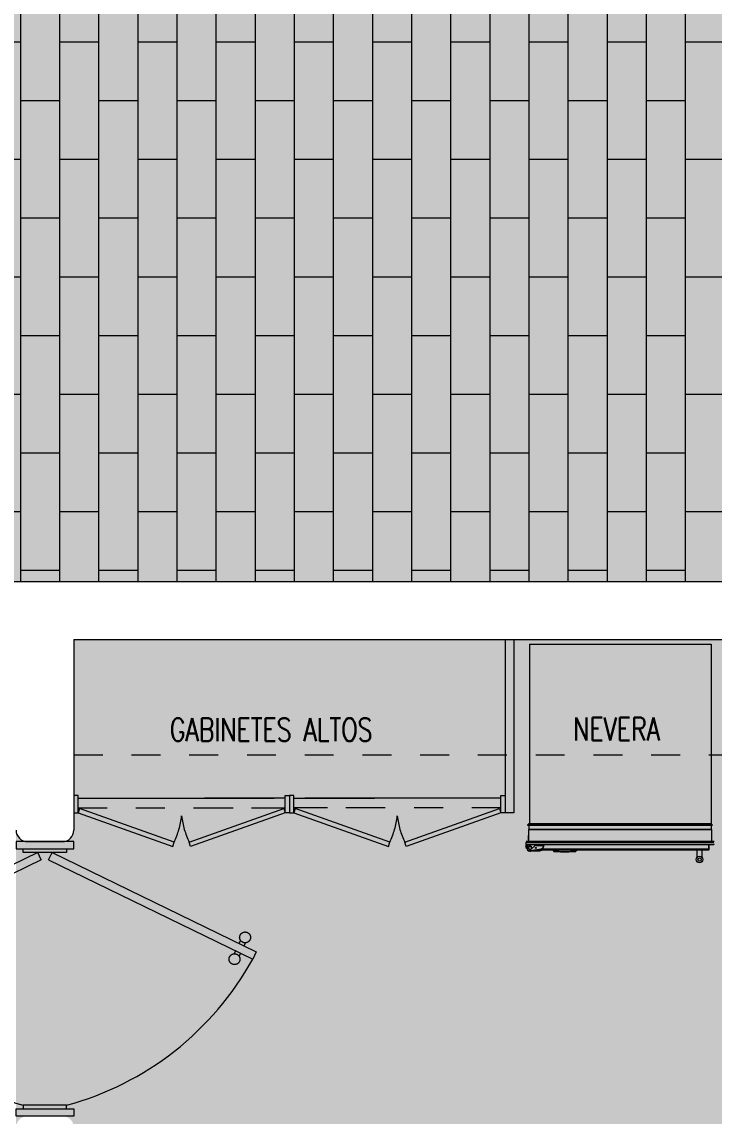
# Model space of a CAD drawing. Header units: metres. Extents: x 8 to 2416, y -346 to 476.
# Drawn here: x 137.987 to 140.385, y -186.643 to -182.855 of the extents above; entities that cross this region are included whole.
import ezdxf

# ---------------------------------------------------------------- set-up
doc = ezdxf.new("R2010")
doc.units = ezdxf.units.M
doc.linetypes.add('0', pattern=[0])
doc.linetypes.add('DASHED', pattern=[0.75, 0.5, -0.25])
doc.layers.get('0').update_dxf_attribs({"color": 250, "linetype": '0', "lineweight": 20})
for name, color, linetype, lineweight in [('A-DOOR', 35, 'Continuous', 5), ('A-WALL', 250, 'Continuous', 20), ('baños', 140, 'Continuous', 0), ('MOB FIJOS', 251, 'Continuous', 0), ('MOBILIARIOS', 252, 'Continuous', 0), ('piso', 253, 'Continuous', 0), ('PROYECCION', 9, 'DASHED', 0), ('SE-3', 253, 'Continuous', 5), ('textos', 7, 'Continuous', 0)]:
    doc.layers.add(name, color=color, linetype=linetype, lineweight=lineweight)
doc.layers.add('hatch piso', color=253, linetype='Continuous', lineweight=0, transparency=0.7)
doc.styles.add('Arch-Dim', font='romans.shx', dxfattribs={"width": 0.75})

# ---------------------------------------------------------------- blocks, each defined once
blk = doc.blocks.new('A$C0952172f')
at = {"layer": 'A-DOOR'}
for p, q in [((0.5689583675971335, 1.463895325890576), (0.5434633765380568, 1.451506178138516)), ((0.8870050081750378, 0.7445494929499432), (0.5434633765380568, 1.451506178138516)), ((0.9124999992341145, 0.7569386407019465), (0.5689583675971335, 1.463895325890576)), ((0.5640284106734725, 1.409186450267725), (0.5538023397866709, 1.404217148539146)), ((0.589523401733004, 1.421575598019672), (0.5997494726198056, 1.426544899748137)), ((0.5977494153871703, 1.404647706871287), (0.6079754862739719, 1.409617008599866)), ((0.5722544243280936, 1.392258559119341), (0.562028353441292, 1.387289257390876)), ((0.8870050081750378, 0.7445494929499432), (0.9124999992341145, 0.7569386407019465)), ((0.8870050081750378, 0.7193458328927136), (0.5434633765380568, 0.01238914770414112)), ((0.9124999992341145, 0.7069566851407103), (0.5689583675971335, -4.791900209966116e-11)), ((0.8870050081750378, 0.7193458328927136), (0.9124999992341145, 0.7069566851407103)), ((0.5722544243280936, 0.07163676672331576), (0.562028353441292, 0.07660606845178108)), ((0.5640284106734725, 0.05470887557493143), (0.5538023397866709, 0.05967817730351044)), ((0.589523401733004, 0.04231972782298499), (0.5997494726198056, 0.03735042609451966)), ((0.5977494153871703, 0.05924761897136932), (0.6079754862739719, 0.05427831724279031)), ((0.5689583675971335, -4.791900209966116e-11), (0.5434633765380568, 0.01238914770414112))]:
    blk.add_line(p, q, dxfattribs=at)
for points in [[(-5.002220859751105e-12, 0.8319476632856322), (0.02499999923838914, 0.8319476632856322), (0.02499999877272785, 0.6319476635068213), (4.138200893066823e-11, 0.631947663565029)], [(0.03749999892079359, 0.8069476631538919), (0.02499999883093551, 0.8069476631538919), (0.02499999883093551, 0.6569476631540283), (0.03749999892079359, 0.6569476631540283)], [(0.9124999992382072, 0.8069476629214591), (0.9250000004840331, 0.8069476629214591), (0.9250000004840331, 0.6569476629211977), (0.9124999992382072, 0.6569476629211977)], [(0.9499999993195161, 0.8319476632856322), (0.9250000000765795, 0.8319476632856322), (0.9250000005422407, 0.6319476635068213), (0.9499999992731318, 0.631947663565029)]]:
    blk.add_lwpolyline(points, close=True, dxfattribs=at)
for centre, start, end in [((1.050943748459304, 0.5322819670825538), 118.9019751298825, 164.8358537526056), ((1.050943748459304, 0.931613358760103), 195.1641462473944, 241.0980248701175)]:
    blk.add_arc(centre, 1.050004513360313, start, end, dxfattribs=at)
for points in [[(0.5997017099275581, 1.42521160693309), (0.5997035094642342, 1.430254612577073), (0.6047496319974925, 1.438987555038693), (0.6134861735322374, 1.444027443793516), (0.6235721848206595, 1.44402384472005), (0.6323051272820521, 1.438977722186905), (0.6373450160372158, 1.430241180651819), (0.6373414169634088, 1.420155169363738), (0.6322952944306053, 1.411422226902232), (0.6235587528954056, 1.406382338147296), (0.6134727416069836, 1.406385937220875), (0.604739799145591, 1.41143205975402), (0.5996999103904272, 1.420168601289106), (0.5997017099275581, 1.42521160693309)], [(0.5244346095605579, 1.388635982131177), (0.524436409097234, 1.393678987775274), (0.5294825316304923, 1.402411930236781), (0.538219073165692, 1.407451818991717), (0.5483050844536592, 1.407448219918138), (0.5570380269150519, 1.402402097384993), (0.5620779156702156, 1.393665555850021), (0.5620743165968634, 1.38357954456194), (0.557028194063605, 1.37484660210032), (0.5482916525284054, 1.369806713345497), (0.5382056412404381, 1.369810312418963), (0.5294726987785907, 1.374856434952108), (0.5244328100238818, 1.383592976487193), (0.5244346095605579, 1.388635982131177)], [(0.5244346095605579, 0.07525934371147969), (0.524436409097234, 0.07021633806738237), (0.5294825316304923, 0.06148339560587601), (0.538219073165692, 0.05644350685093968), (0.5483050844536592, 0.05644710592451929), (0.5570380269150519, 0.06149322845766392), (0.5620779156702156, 0.07022976999263619), (0.5620743165968634, 0.08031578128071715), (0.557028194063605, 0.08904872374233719), (0.5482916525284054, 0.09408861249715983), (0.5382056412404381, 0.09408501342369391), (0.5294726987785907, 0.08903889089054928), (0.5244328100238818, 0.08030234935546332), (0.5244346095605579, 0.07525934371147969)], [(0.5997017099275581, 0.03868371890956723), (0.5997035094642342, 0.0336407132655836), (0.6047496319974925, 0.02490777080396356), (0.6134861735322374, 0.01986788204914092), (0.6235721848206595, 0.01987148112260684), (0.6323051272820521, 0.02491760365575146), (0.6373450160372158, 0.03365414519083743), (0.6373414169634088, 0.04374015647891838), (0.6322952944306053, 0.05247309894042473), (0.6235587528954056, 0.05751298769536106), (0.6134727416069836, 0.05750938862178145), (0.604739799145591, 0.05246326608863683), (0.5996999103904272, 0.04372672455355087), (0.5997017099275581, 0.03868371890956723)]]:
    blk.add_open_spline(points, degree=2, dxfattribs=at)
blk = doc.blocks.new('PL BASE 1N NASAS 09')
at = {"layer": 'A-WALL'}
for p, q in [((-106.3610712337405, -49.24971880325269), (-100.0010712337417, -49.2497188032528)), ((-103.6310712337406, -49.44971880325262), (-103.6310712337406, -50.10971880325263)), ((-103.6310712337406, -49.44971880325267), (-99.23103196801148, -49.44971880325267)), ((-103.7910712337407, -50.14971880325265), (-103.6710712337405, -50.14971880325263))]:
    blk.add_line(p, q, dxfattribs=at)
for centre, start, end in [((-103.7910712337407, -50.10971880325265), 179.999999999991, 270.0000000000136), ((-103.6710712337406, -50.10971880325263), 270.0000000000135, 0)]:
    blk.add_arc(centre, 0.04, start, end, dxfattribs=at)
at = {"layer": 'MOB FIJOS'}
for p, q in [((-102.1372491789093, -49.44971880320722), (-102.1372491789093, -50.0497188032073)), ((-102.1072491789093, -49.44971880320722), (-102.1072491789092, -50.0497188032073))]:
    blk.add_line(p, q, dxfattribs=at)
at = {"layer": 'MOB FIJOS', "ltscale": 0.01}
blk.add_line((-102.1072491789092, -50.0497188032073), (-102.1372491789093, -50.0497188032073), dxfattribs=at)
at = {"layer": 'MOB FIJOS'}
for points in [[(-103.6160712337654, -49.98971878783731), (-103.6310712337523, -49.98971878731037), (-103.6310712337523, -50.04971878731038), (-103.6160712337654, -50.04971878783731)], [(-102.89916020634, -49.98971878733971), (-102.8841602063307, -49.98971878733971), (-102.8841602063307, -50.0497187873723), (-102.89916020634, -50.0497187873723)], [(-102.8691602063215, -49.98971878733971), (-102.8841602063307, -49.98971878733971), (-102.8841602063307, -50.0497187873723), (-102.8691602063215, -50.0497187873723)], [(-102.1522491788961, -49.98971878783731), (-102.1372491789092, -49.98971878731037), (-102.1372491789092, -50.04971878731038), (-102.1522491788961, -50.04971878783731)], [(-103.6117100889819, -50.03533807568238), (-103.6159756764905, -50.0497187873105), (-103.2879250280836, -50.16607309535127), (-103.283659440575, -50.15169238372309)], [(-102.9035213511199, -50.03533807568238), (-102.8992557636113, -50.0497187873105), (-103.2273064119903, -50.16607309535127), (-103.231571999499, -50.15169238372309)], [(-102.8647990615416, -50.03533807568238), (-102.8690646490502, -50.0497187873105), (-102.5410140006711, -50.16607309535127), (-102.5367484131625, -50.15169238372309)], [(-102.1566103236796, -50.03533807568238), (-102.1523447361709, -50.0497187873105), (-102.4803953845779, -50.16607309535127), (-102.4846609720865, -50.15169238372309)]]:
    blk.add_lwpolyline(points, close=True, dxfattribs=at)
at = {"layer": 'piso'}
for p, q in [((-103.6160712337654, -49.99971905723116), (-102.9372234944568, -49.99971905723116)), ((-102.89916020634, -49.99971878737134), (-103.1788987080265, -49.99971878737193)), ((-102.8691602063215, -49.99971878737134), (-102.589421704635, -49.99971878737193)), ((-102.1522491788961, -49.99971905723116), (-102.8310969182046, -49.99971905723116))]:
    blk.add_line(p, q, dxfattribs=at)
at = {"layer": 'PROYECCION', "color": 252, "linetype": 'DASHED', "ltscale": 0.1}
for p, q in [((-103.6310712337522, -49.8497188032069), (-99.23226589024179, -49.8497188032069)), ((-103.6160712337654, -50.03310090183304), (-102.8863766932335, -50.03310097867157)), ((-103.1788987080577, -50.03310047538685), (-102.89916020634, -50.03310047538737)), ((-102.1522491788961, -50.03310090183304), (-102.881943719428, -50.03310097867157)), ((-102.5894217046038, -50.03310047538685), (-102.8691602063215, -50.03310047538737))]:
    blk.add_line(p, q, dxfattribs=at)
for centre, start, end in [((-103.5482818672916, -50.02665568280158), 334.7315612604964, 353.3113887812228), ((-102.9669495727823, -50.02665568280158), 186.6886112187764, 205.2684387395035), ((-102.8013708398791, -50.02665568280158), 334.7315612604964, 353.3113887812228), ((-102.2200385453698, -50.02665568280158), 186.6886112187772, 205.2684387395043)]:
    blk.add_arc(centre, 0.2926580302639396, start, end, dxfattribs=at)
at = {"color": 1, "rotation": 90}
blk.add_blockref('A$C0952172f', (-102.9991235703153, -51.09971880254896), dxfattribs=at)
at = {"layer": 'textos', "char_height": 0.08, "width": 26.65336975803461, "attachment_point": 1, "style": 'Arch-Dim'}
for s, insert in [('\\pxt5.9124,29;GABINETES ALTOS', (-103.2984147140118, -49.72172035878057)), ('\\pxt5.9124,29;NEVERA', (-101.9012790604214, -49.7198528746793))]:
    blk.add_mtext(s, dxfattribs=dict(at, insert=insert))
blk = doc.blocks.new('PL MUEBLES 1N NASAS 09')
at = {"layer": 'hatch piso'}
h = blk.add_hatch(dxfattribs=at)
h.set_pattern_fill('AR-BRSTD', color=256, scale=0.002, angle=-90.00000000000001)
h.set_pattern_definition([(270, (-8.745879547549919, 232.0100725299206), (0.1354836, -2.178742458197296e-17), []), (0, (-8.745879547549919, 232.0100725299206), (0.1354836, 0.2032), [0.1354836, -0.1354836])])
edge = h.paths.add_edge_path()
edge.add_line((62.33047333544064, 47.14807486002906), (63.23047333544037, 47.14807486002911))
edge.add_line((63.23047333544037, 47.14807486002911), (63.23047333544059, 48.44807486002907))
edge.add_line((63.23047333544059, 48.44807486002907), (56.53309564073618, 48.44807486002884))
edge.add_line((56.53309564073618, 48.44807486002884), (56.53309564073629, 48.27307486002911))
edge.add_line((56.53309564073629, 48.27307486002911), (56.38309564073631, 48.27307486002911))
edge.add_line((56.38309564073631, 48.27307486002911), (56.38309564073633, 48.45357486002917))
edge.add_line((56.38309564073633, 48.45357486002917), (54.58787718628311, 48.45357486002946))
edge.add_line((54.58787718628311, 48.45357486002946), (54.58787718628315, 46.94807486002907))
edge.add_line((54.58787718628315, 46.94807486002907), (55.82569395206997, 46.94807486002912))
edge.add_arc((55.87547333544112, 46.99728881121364), 0.07000000000002685, 180.0000000000116, 224.6727403341577, ccw=False)
edge.add_line((55.80547333544109, 46.99728881121362), (55.80547333544109, 47.10728881121358))
edge.add_arc((55.8754733354411, 47.10728881121359), 0.07000000000000739, 90.00000000001171, 180.0000000000116, ccw=False)
edge.add_line((55.87547333544109, 47.1772888112136), (55.9854733354411, 47.1772888112136))
edge.add_arc((55.98547333544109, 47.10728881121359), 0.07000000000000739, -1.1709744285326451e-11, 89.9999999999884, ccw=False)
edge.add_line((56.05547333544109, 47.10728881121358), (56.05547333544109, 46.99728881121362))
edge.add_arc((55.98547333544108, 46.9972888112136), 0.0700000000000145, -44.67274033409598, 1.750777300912887e-11, ccw=False)
edge.add_line((56.03525271881227, 46.94807486002915), (59.0256939700979, 46.94807486002929))
edge.add_arc((59.07547333674199, 46.99728882813308), 0.07000000000004498, 179.9999999999884, 224.6727598081308, ccw=False)
edge.add_line((59.00547333674194, 46.99728882813309), (59.00547333674194, 47.10728882813305))
edge.add_arc((59.07547333674194, 47.10728882813305), 0.06999999999999318, 90, 180, ccw=False)
edge.add_line((59.07547333674194, 47.17728882813304), (59.18547333674195, 47.17728882813304))
edge.add_arc((59.18547333674195, 47.10728882813305), 0.06999999999999318, 0, 90, ccw=False)
edge.add_line((59.25547333674194, 47.10728882813305), (59.25547333674194, 46.99728882813309))
edge.add_arc((59.18547333674189, 46.99728882813309), 0.07000000000005002, -90, 0, ccw=False)
edge.add_line((59.18547333674189, 46.92728882813304), (59.07547333674199, 46.92728882813304))
edge.add_arc((59.07547333674199, 46.99728882813307), 0.0700000000000287, 229.9947977251994, 270, ccw=False)
edge.add_line((59.03047333544123, 46.94366980275089), (59.03047333544112, 44.97199442516524))
edge.add_arc((59.07547333674192, 44.91837539978317), 0.0699999999999629, 89.9999999999884, 130.0052022748909, ccw=False)
edge.add_line((59.07547333674194, 44.98837539978314), (59.18547333674195, 44.98837539978314))
edge.add_arc((59.18547333674195, 44.91837539978314), 0.06999999999999318, 0, 90, ccw=False)
edge.add_line((59.25547333674194, 44.91837539978314), (59.25547333674194, 44.80837539978319))
edge.add_arc((59.18547333674189, 44.80837539978319), 0.07000000000005002, -90, 0, ccw=False)
edge.add_line((59.18547333674189, 44.73837539978314), (59.07547333674199, 44.73837539978314))
edge.add_arc((59.07547333674198, 44.80837539978323), 0.07000000000009265, 229.9947977250752, 270.0000000000116, ccw=False)
edge.add_line((59.03047333544106, 44.7547563744011), (59.03047333544089, 41.1719944251663))
edge.add_arc((59.07547333674065, 41.11837539978324), 0.07000000000005885, 90.00000000001751, 130.0052022737088, ccw=False)
edge.add_line((59.07547333674063, 41.1883753997833), (59.18547333674053, 41.1883753997833))
edge.add_arc((59.18547333674053, 41.11837539978325), 0.07000000000005002, 0, 90, ccw=False)
edge.add_line((59.25547333674058, 41.11837539978325), (59.25547333674058, 41.00837539978329))
edge.add_arc((59.18547333674059, 41.00837539978329), 0.06999999999999318, -90, 0, ccw=False)
edge.add_line((59.18547333674059, 40.9383753997833), (59.07547333674057, 40.9383753997833))
edge.add_arc((59.07547333674057, 41.00837539978329), 0.06999999999999318, 180, 270, ccw=False)
edge.add_line((59.00547333674058, 41.00837539978329), (59.00547333674058, 41.11837539978325))
edge.add_arc((59.07547333674064, 41.11837539978322), 0.07000000000005713, 149.8480530798668, 179.9999999999767, ccw=False)
edge.add_line((59.01494459063377, 41.15353604390046), (56.03909236191515, 41.15353604390057))
edge.add_arc((55.98547333544103, 41.10853604390083), 0.07000000000006618, 2.9103830456733704e-11, 40.005200884535725, ccw=False)
edge.add_line((56.05547333544109, 41.10853604390087), (56.05547333544109, 40.99853604390091))
edge.add_arc((55.9854733354411, 40.99853604390091), 0.06999999999999318, -90, 0, ccw=False)
edge.add_line((55.9854733354411, 40.92853604390092), (55.87547333544109, 40.92853604390092))
edge.add_arc((55.87547333544109, 40.99853604390091), 0.06999999999999318, 180, 270, ccw=False)
edge.add_line((55.80547333544109, 40.99853604390091), (55.80547333544109, 41.10853604390087))
edge.add_arc((55.87547333544116, 41.10853604390083), 0.07000000000006423, 139.9947991154644, 179.9999999999709, ccw=False)
edge.add_line((55.82185430896703, 41.15353604390057), (50.43629332391805, 41.15353604390077))
edge.add_arc((50.38267429744407, 41.10853604390091), 0.07000000000003498, -3.490185918053612e-11, 40.005200884686076, ccw=False)
edge.add_line((50.4526742974441, 41.10853604390087), (50.4526742974441, 40.99853604390091))
edge.add_arc((50.38267429744411, 40.99853604390091), 0.06999999999999318, -90, 0, ccw=False)
edge.add_line((50.38267429744411, 40.92853604390092), (50.2726742974441, 40.92853604390092))
edge.add_arc((50.2726742974441, 40.99853604390091), 0.06999999999999318, 180, 270, ccw=False)
edge.add_line((50.2026742974441, 40.99853604390091), (50.2026742974441, 41.10853604390087))
edge.add_arc((50.27267429744415, 41.10853604390086), 0.07000000000005002, 139.9947991152424, 179.9999999999942, ccw=False)
edge.add_line((50.21905527097022, 41.1535360439008), (46.43047333544075, 41.15353604390094))
edge.add_line((46.43047333544075, 41.15353604390094), (46.43047333544064, 40.95353604390095))
edge.add_line((46.43047333544064, 40.95353604390095), (44.33047333544016, 40.95353604390101))
edge.add_line((44.33047333544016, 40.95353604390101), (44.33047333544033, 39.35357486002907))
edge.add_line((44.33047333544033, 39.35357486002907), (47.83047333544033, 39.35357486002907))
edge.add_line((47.83047333544033, 39.35357486002907), (47.83047333544062, 38.95357486002915))
edge.add_line((47.83047333544062, 38.95357486002915), (62.33047333543995, 38.95357486002904))
edge.add_line((62.33047333543995, 38.95357486002904), (62.33047333544064, 47.14807486002906))
at = {"layer": 'MOBILIARIOS'}
for p, q in [((60.20845339311869, 38.73687416329257), (60.83845339311863, 38.73687416329257)), ((60.20845339311869, 38.73687416329257), (60.20845339311869, 38.11470196035863)), ((60.20852205072252, 38.73377312818492), (60.20845339311869, 38.73377312818492)), ((60.20852205072252, 38.73687416329257), (60.20852205072252, 38.11470196035863)), ((60.83845339311868, 38.73687416329257), (60.83845339311868, 38.11470196035863)), ((60.20225132290442, 38.11140639537417), (60.20225132290442, 38.11071981933584)), ((60.20572323972065, 38.11140639537417), (60.20225132290442, 38.11140639537417)), ((60.20225132290442, 38.11071981933584), (60.20640981575876, 38.11071981933584)), ((60.20572323972065, 38.11447310167934), (60.8392990459386, 38.11447310167934)), ((60.20572323972065, 38.11447310167934), (60.20572323972065, 38.11126908016651)), ((60.8392990459386, 38.11126908016651), (60.20572323972065, 38.11126908016651)), ((60.83907018725954, 38.11470196035863), (60.20595209839972, 38.11470196035863)), ((60.20595209839972, 38.11104022148722), (60.83907018725954, 38.11104022148722)), ((60.20640981575876, 38.11081136280747), (60.8386124699005, 38.11081136280747)), ((60.20640981575876, 38.11081136280747), (60.20640981575876, 38.09570668996186)), ((60.8386124699005, 38.11081136280747), (60.8386124699005, 38.09570668996186)), ((60.8386124699005, 38.11071981933584), (60.84269288950809, 38.11071981933584)), ((60.8392990459386, 38.11447310167934), (60.8392990459386, 38.11126908016651)), ((60.84269288950809, 38.11140639537417), (60.8392990459386, 38.11140639537417)), ((60.20572231239042, 38.08277653488496), (60.20572239690794, 38.0573773738479)), ((60.20572235460621, 38.05820601151301), (60.20572235460621, 38.07454870504354)), ((60.20572323972065, 38.09524897260282), (60.8392990459386, 38.09524897260282)), ((60.20572323972065, 38.09524897260282), (60.20572323972065, 38.05462851215908)), ((60.83907018725954, 38.09547783128211), (60.20595209839972, 38.09547783128211)), ((60.8386124699005, 38.09570668996186), (60.20640981575876, 38.09570668996186)), ((60.8392990459386, 38.09524897260282), (60.8392990459386, 38.05462851215908)), ((60.19582847898135, 38.03917445182618), (60.19582847898135, 38.03922022356222)), ((60.19887043197338, 38.03014900680195), (60.19582847898135, 38.03917445182618)), ((60.84771386467298, 38.05056212629519), (60.195829364095, 38.05056212629519)), ((60.195829364095, 38.05056212629519), (60.195829364095, 38.04291629123567)), ((60.84771386467298, 38.04291629123567), (60.195829364095, 38.04291629123567)), ((60.84822453443864, 38.05462851215908), (60.19679775122061, 38.05462851215908)), ((60.19691129544616, 38.04340103876622), (60.19891223677506, 38.04340103876622)), ((60.20514193414452, 38.04318362302048), (60.20013908794066, 38.04318362302048)), ((60.20400591451003, 38.04111245197102), (60.20441786013292, 38.04056319114035)), ((60.20468290389543, 38.04020979945746), (60.20469249054814, 38.04019701725294)), ((60.20477685913214, 38.04271446272743), (60.20506659692943, 38.04271446272743)), ((60.2058367839462, 38.04340103876622), (60.20515020790718, 38.04340103876622)), ((60.20627852354936, 38.04340103876622), (60.2058367839462, 38.04340103876622)), ((60.20629450130524, 38.04340103876622), (60.20627852354936, 38.04340103876622)), ((60.21085969157808, 38.04340103876622), (60.20629450130524, 38.04340103876622)), ((60.20743160471203, 38.03654486503457), (60.20743879470238, 38.03653527838152)), ((60.21085969157808, 38.04340103876622), (60.21085969157808, 38.04340103876622)), ((60.25691430527296, 38.04318362302048), (60.21086892052004, 38.04318362302048)), ((60.21266309378551, 38.02181646705004), (60.24842226245435, 38.02813296660362)), ((60.21266587306978, 38.02180073287538), (60.24842504173863, 38.02811723242895)), ((60.24850188107199, 38.0276822271485), (60.21274271240223, 38.02136572759493)), ((60.21286214032897, 38.02068961841179), (60.24862130899781, 38.02700611796583)), ((60.21474492767503, 38.02774703635488), (60.22701186246421, 38.03902990672215)), ((60.21475304000261, 38.02773821648954), (60.21474492767503, 38.02774703635488)), ((60.21475304000261, 38.02773821648954), (60.2270199747919, 38.03902108685726)), ((60.21556327782433, 38.03115709941359), (60.21556327782433, 38.02984902438767)), ((60.21556327782433, 38.02984902438767), (60.21556327782433, 38.02849973772665)), ((60.21556327782433, 38.02984902438767), (60.21657009232932, 38.02984902438767)), ((60.21636428320242, 38.03195810479157), (60.21659314188149, 38.03195810479157)), ((60.21659314188149, 38.03195810479157), (60.21659314188149, 38.02984902438767)), ((60.2270199747919, 38.03902108685726), (60.22701186246421, 38.03902990672215)), ((60.2308851152453, 38.04052832195568), (60.2308851152453, 38.04054030527233)), ((60.2308851152453, 38.04054030527233), (60.2557851907428, 38.04054030527233)), ((60.2308851152453, 38.04052832195568), (60.25579717405945, 38.04052832195568)), ((60.24842504173863, 38.02811723242895), (60.24842226245435, 38.02813296660362)), ((60.24862130899781, 38.02700611796583), (60.24850188107199, 38.0276822271485)), ((60.83044948414538, 38.02742670293811), (60.25027278988306, 38.02742670293811)), ((60.25580465764106, 38.04318362302048), (60.2557851907428, 38.04190161983117)), ((60.25579717405945, 38.04111245197102), (60.2557851907428, 38.04190161983117)), ((60.2557851907428, 38.04054030527233), (60.2557851907428, 38.04190161983117)), ((60.25579717405945, 38.04052832195568), (60.2557851907428, 38.04054030527233)), ((60.25692948414074, 38.04111245197102), (60.25579717405945, 38.04111245197102)), ((60.25579717405945, 38.04052832195568), (60.25579717405945, 38.04111245197102)), ((60.25689803392582, 38.04318362302048), (60.25692948414074, 38.04111245197102)), ((60.25694546189582, 38.04340103876622), (60.25692501184072, 38.04340103876622)), ((60.25692948414074, 38.0382746043456), (60.25692948414074, 38.04111245197102)), ((60.25694546189582, 38.0382746043456), (60.25692948414074, 38.0382746043456)), ((60.25694546189582, 38.0382746043456), (60.25694546189582, 38.04340103876622)), ((60.25738720149978, 38.04340103876622), (60.25694546189582, 38.04340103876622)), ((60.25738720149978, 38.04340103876622), (60.25738720149978, 38.0382746043456)), ((60.258073777538, 38.04340103876622), (60.25738720149978, 38.04340103876622)), ((60.258073777538, 38.0382746043456), (60.25738720149978, 38.0382746043456)), ((60.258073777538, 38.0382746043456), (60.258073777538, 38.04340103876622)), ((60.8448831977186, 38.04318362302048), (60.258073777538, 38.04318362302048)), ((60.83044948414538, 38.02742670293811), (60.83044948414538, 38.04318362302048)), ((60.83044948414538, 38.02742670293811), (60.83044948414538, 38.02742670293811)), ((60.83045849433022, 38.02742670293811), (60.83045849433022, 38.04318362302048)), ((60.83045849433022, 38.02742670293811), (60.83128238557599, 38.02742670293811)), ((60.83128238557599, 38.02742670293811), (60.83128238557599, 38.04318362302048)), ((60.21266587306978, 38.02180073287538), (60.21266309378551, 38.02181646705004)), ((60.21286214032897, 38.02068961841179), (60.21274271240223, 38.02136572759493)), ((60.2199074087756, 38.02193409463054), (60.24233974332354, 38.02193409463054)), ((60.24167385926977, 38.02577892044566), (60.82963460308353, 38.02577892044566)), ((60.24470216791893, 38.02229690892501), (60.25577115310942, 38.02577892044566)), ((60.29102560467639, 38.02326786326604), (60.29102560467639, 38.02577892044566)), ((60.29102560467639, 38.02326786326604), (60.29102560467639, 38.02176489826253)), ((60.29171218071461, 38.02577892044566), (60.29171218071461, 38.02338331608372)), ((60.29242878435694, 38.02262216713599), (60.29242878435694, 38.02060991070631)), ((60.29265764303692, 38.02264933220478), (60.29265764303692, 38.02065999324988)), ((60.36949410413466, 38.02065999324988), (60.36949410413466, 38.02264933220478)), ((60.36972296281373, 38.02061000479945), (60.36972296281373, 38.02262208954973)), ((60.37043956645697, 38.02338331608372), (60.37043956645697, 38.02577892044566)), ((60.37112614249507, 38.02577892044566), (60.37112614249507, 38.02326786326604)), ((60.37112614249507, 38.02326786326604), (60.37112614249507, 38.02169955474984)), ((60.78940124723083, 38.02566449110601), (60.80656564819201, 38.02566449110601)), ((60.78940124723083, 37.99938508180186), (60.78940124723083, 38.02566449110601)), ((60.78940124723083, 37.99938508180186), (60.78973862535354, 37.99938508180186)), ((60.8062282700693, 37.99938508180186), (60.80656564819201, 37.99938508180186)), ((60.80656564819201, 37.99938508180186), (60.80656564819201, 38.02566449110601))]:
    blk.add_line(p, q, dxfattribs=at)
at = {"layer": 'MOBILIARIOS', "flags": 128}
for points in [[(60.83045849433022, 38.02742670293811), (60.83039577934339, 38.02711141340798), (60.83030254427301, 38.02697187726427)], [(60.36670742440093, 38.01892133861703), (60.36671327973362, 38.01892183272049), (60.36665596301519, 38.01891699862746), (60.36647336804684, 38.01890165128545), (60.36596991685882, 38.01885975110783), (60.36373971825729, 38.01868146628614), (60.35908309618149, 38.01834762553609), (60.35436896210977, 38.01806234601237), (60.34963072856588, 38.01782877552252), (60.34487963459217, 38.01764788624952), (60.33535557598428, 38.01744545820567), (60.32582413140607, 38.01745634195051), (60.31630216457539, 38.01768048664782), (60.31155321950426, 38.01787216184631), (60.30681884800809, 38.01811638067831), (60.30211325345282, 38.01841189358858), (60.29978724245949, 38.018577477249), (60.29822516223361, 38.01869594634537), (60.2971777942581, 38.01877865645112), (60.29647820577337, 38.01883537006417), (60.29580838966181, 38.01889077263787), (60.29558922871807, 38.01890913446643), (60.29546305152756, 38.01891975832952), (60.29543421355002, 38.01892219180901)], [(60.36840235045575, 38.01913117064579), (60.36838255180031, 38.0191092160385), (60.3686347836326, 38.01938896282583), (60.36907134136855, 38.01987359752549), (60.36971158100958, 38.02058538002895)]]:
    blk.add_lwpolyline(points, dxfattribs=at)
at = {"layer": 'MOBILIARIOS'}
for centre, radius in [((60.23089680934923, 38.03195810479157), 0.001543092782939829), ((60.79798344771181, 37.99145011852308), 0.01144293397413488), ((60.79798344771181, 37.99145011852308), 0.005721466987067402)]:
    blk.add_circle(centre, radius, dxfattribs=at)
for centre, radius, start, end in [((60.20595209839972, 38.11447310167934), 0.0002288586795099729, 90, 180), ((60.20595209839972, 38.11126908016651), 0.0002288586795254416, 180, 269.9999999897343), ((60.20618095707879, 38.11081136280747), 0.000228858679507615, 0, 89.9999999979677), ((60.83884132857956, 38.11081136280747), 0.0002288586794324061, 89.99999997946858, 180), ((60.83907018725954, 38.11447310167934), 0.000228858679629982, 0, 89.99999996305387), ((60.83907018725954, 38.11126908016651), 0.000228858679652504, 270.0000000430952, 0), ((60.20606564262526, 38.07454870504354), 0.0003432880192240326, 175.8847021328621, 180), ((60.20595209839972, 38.09524897260282), 0.0002288586794730392, 89.9999999979677, 180), ((60.20618095707879, 38.09570668996186), 0.0002288586794703561, 269.9999999979677, 0), ((60.83884132858047, 38.09570668996186), 0.0002288586794970858, 180, 270.0000000041167), ((60.83907018725954, 38.09524897260236), 0.0002288586796335188, 0, 89.99999996513827), ((60.19617176700052, 38.03922022356222), 0.000343288019224062, 90, 180), ((60.19605822277498, 38.05056212629519), 0.0002288586794806008, 82.5052825454266, 180), ((60.19939955949502, 38.04291629123567), 0.003570195399929249, 180, 270), ((60.21087167489473, 38.03195810479157), 0.01144293397413499, 126.8698976452187, 280.0173929561417), ((60.21087167489473, 38.03195810479157), 0.01075635793568691, 126.8698976452187, 280.0173929561417), ((60.21087167489473, 38.03195810479157), 0.01031461833223046, 126.8698976452187, 280.0173929561417), ((60.21087167489473, 38.03195810479157), 0.01029864057672148, 126.8698976452187, 280.0173929561417), ((60.20228947441375, 38.04340103876622), 0.002860733493533782, 306.8698976452187, 0), ((60.20228947441375, 38.04340103876622), 0.003547309531981866, 306.8698976452187, 0), ((60.20477685913214, 38.04305775074683), 0.0003432880192241433, 177.6053288123592, 270), ((60.20228947441375, 38.04340103876622), 0.003989049135438338, 306.8698976452187, 0), ((60.20228947441375, 38.04340103876622), 0.004005026890947274, 306.8698976452187, 0), ((60.21087167489473, 38.03195810479157), 0.00573345030369916, 126.8698976452187, 312.6072007723906), ((60.21087167489473, 38.03195810479157), 0.005721466987067515, 126.8698976452187, 312.6072007723906), ((60.20606564262526, 38.05820601151301), 0.0003432880192240267, 180, 184.1152978671379), ((60.21087167489473, 38.03195810479157), 0.005012005080671143, 0, 339.402202371676), ((60.20228947441375, 38.04340103876622), 0.008570217163969577, 306.8698976452187, 0), ((60.20228947441375, 38.04340103876622), 0.008582200480601224, 306.8698976452187, 358.5483516183195), ((60.21087167489473, 38.03195810479157), 0.005721466987067504, 0, 126.8698976452187), ((60.21087167489473, 38.03195810479157), 0.006076197940265674, 332.281852767317, 111.8190310054975), ((60.21087167489473, 38.03195810479157), 0.005721466987067543, 312.6072007723906, 325.0847937523388), ((60.21636428320242, 38.03115709941359), 0.000801005378187215, 90, 180), ((60.2308851152453, 38.03481883828501), 0.005721466987067442, 90, 132.6072007723908), ((60.2308851152453, 38.03481883828501), 0.005709483670435826, 90, 132.6072007723908), ((60.24663084356358, 38.0382746043456), 0.01029864057672147, 280.0173929561417, 0), ((60.24663084356358, 38.0382746043456), 0.01031461833223039, 280.0173929561417, 0), ((60.24663084356358, 38.0382746043456), 0.01075635793568689, 280.0173929561417, 0), ((60.24663084356358, 38.0382746043456), 0.01144293397413497, 280.0173929561417, 0), ((60.82788421727371, 38.02766992572425), 0.00257677151641974, 312.7885098160886, 354.5837588290048), ((60.82963460308353, 38.02742670293811), 0.001647782492272733, 270, 0), ((60.8448831977186, 38.04675381842027), 0.003570195399950328, 270, 0), ((60.84822453443864, 38.05439965347979), 0.0002288586794272837, 0, 97.49471746908631), ((60.24233974332354, 38.02980683320494), 0.007872738574204863, 270, 287.4622037376328), ((60.33107587358539, 38.23227449033949), 0.2143911943361639, 259.2280406138568, 259.6148421975954), ((60.29143311031019, 38.02294369968151), 0.0005207138096853166, 57.59244211478492, 141.4983667409962), ((60.33107587358539, 38.23227449033949), 0.2125676903914802, 259.3282611343059, 280.6717388656942), ((60.29256369176811, 38.02246868982549), 0.0002036136294685958, 62.52126644665868, 131.0822181491924), ((60.29256972899803, 38.0205619892845), 0.0001316573413196118, 48.10644274660306, 169.7662873340426), ((61.10286977609802, 38.7489019666905), 1.089605985238716, 221.9453887474479, 222.0482737091482), ((60.33107587358539, 38.23227449033949), 0.2131165581592065, 259.6145927124128, 280.3854072875872), ((60.33107587358539, 38.35168893471565), 0.333250837247794, 263.3800388247501, 276.6199611752467), ((60.33107587358539, 38.35168893471565), 0.3346700361774855, 263.5958777895771, 263.8866043837914), ((60.33107587358539, 38.35168893471565), 0.3346700361774855, 276.1118391573882, 276.4041317689229), ((60.3695917490745, 38.02249972246501), 0.000178654998196063, 43.2305056624871, 123.1310512449528), ((60.36957423209468, 38.020539295022), 0.0001448742637339194, 18.54826987210765, 123.5790000526463), ((60.33107587358539, 38.23227449033949), 0.2143911943361639, 280.3851578024046, 280.7713784383004), ((60.3706776369945, 38.022699881245), 0.0007237131755370883, 51.70370736108065, 109.205483784078), ((60.78951567657082, 38.02566449110601), 0.0001144293397413472, 90, 180), ((60.80645121885202, 38.02566449110601), 0.0001144293397413472, 0, 90)]:
    blk.add_arc(centre, radius, start, end, dxfattribs=at)
at = {"layer": 'baños'}
blk.add_blockref('PL BASE 1N NASAS 09', (162.2615445691817, 88.20329366328178), dxfattribs=at)

msp = doc.modelspace()

# ---------------------------------------------------------------- hatches: boundary and pattern name
at = {"layer": 'SE-3', "true_color": 0xffc78f, "transparency": 33554483}
h = msp.add_hatch(color=31, dxfattribs=at)
h.dxf.hatch_style = 1
edge = h.paths.add_edge_path()
edge.add_line((138.7670649740977, -176.637568499655), (138.7670649740977, -176.747568499655))
edge.add_arc((138.6970649740976, -176.747568499655), 0.07000000000005002, -90.00000000002319, 2.319211489520967e-11, ccw=False)
edge.add_line((138.6970649740976, -176.8175684996551), (138.5670649727969, -176.8146505385922))
edge.add_line((138.5670649727969, -176.8146505385922), (138.5670649727968, -178.7704022361883))
edge.add_line((138.5670649727968, -178.7704022361883), (138.6970649740976, -178.7674842751254))
edge.add_arc((138.6897487256047, -178.8448005236184), 0.07766163643035366, 5.405663785709692, 84.59433621435488, ccw=False)
edge.add_line((138.7670649740976, -178.8374842751254), (138.7670649740977, -178.9474842751254))
edge.add_arc((138.6901307547506, -178.9405500557784), 0.0772460840722058, 275.1502551374534, 354.84974486252366, ccw=False)
edge.add_line((138.6970649740976, -179.0174842751254), (138.5898052284228, -179.0174842751254))
edge.add_arc((138.5821873157356, -178.9867835297846), 0.03163176185726354, 241.4402714144968, 283.93559901357173, ccw=False)
edge.add_line((138.5670649727968, -179.0145663140626), (138.5670649727966, -182.5704891691332))
edge.add_line((138.5670649727966, -182.5704891691332), (138.6970649740962, -182.5675712080707))
edge.add_arc((138.6900994282355, -182.6445367539315), 0.07728010144141455, 5.171302059573293, 84.82869794051447, ccw=False)
edge.add_line((138.7670649740963, -182.6375712080707), (138.7670649740963, -182.7475712080707))
edge.add_arc((138.6970649740963, -182.7475712080706), 0.06999999999999318, 269.9999999999535, 359.9999999999535, ccw=False)
edge.add_line((138.6970649740963, -182.8175712080706), (138.5870649740963, -182.8175712080706))
edge.add_arc((138.5976229570192, -182.7370132251476), 0.08124690527041953, 187.4666657375544, 262.5333342625475, ccw=False)
edge.add_line((138.5170649740963, -182.7475712080707), (138.5170649740963, -182.6375712080707))
edge.add_arc((138.5870649740962, -182.6375712080707), 0.06999999999993634, 140.4428934203772, 180.0000000000233, ccw=False)
edge.add_line((138.5330956585257, -182.5929919194173), (135.5756839992709, -182.5925712080705))
edge.add_arc((135.5220649727939, -182.6375712080713), 0.07000000000288555, 4.653202267945744e-10, 40.00520088368472, ccw=False)
edge.add_line((135.5920649727968, -182.6375712080707), (135.5920649727968, -182.7475712080707))
edge.add_arc((135.5220649727968, -182.7475712080707), 0.06999999999999318, 269.99999999997675, 359.9999999999535, ccw=False)
edge.add_line((135.5220649727968, -182.8175712080706), (135.4120649727968, -182.8175712080706))
edge.add_arc((135.4120649727969, -182.7475712080706), 0.07000000000005002, 180.0000000001163, 269.9999999999535, ccw=False)
edge.add_line((135.3420649727968, -182.7475712080707), (135.3420649727968, -182.6375712080707))
edge.add_arc((135.4120649727971, -182.6375712080708), 0.07000000000033424, 139.9947991150779, 179.9999999999302, ccw=False)
edge.add_line((135.3584459463231, -182.5925712080705), (129.9728849612737, -182.5925712080703))
edge.add_arc((129.9192659347976, -182.637571208071), 0.07000000000219589, 2.559090717113577e-10, 40.005200884097576, ccw=False)
edge.add_line((129.9892659347998, -182.6375712080707), (129.9892659347998, -182.7475712080707))
edge.add_arc((129.9192659347998, -182.7475712080706), 0.07000000000005002, 270.00000000002325, 359.99999999993025, ccw=False)
edge.add_line((129.9192659347998, -182.8175712080706), (129.8092659347998, -182.8175712080706))
edge.add_arc((129.8092659347999, -182.7475712080706), 0.0700000000000216, 180.000000000093, 269.99999999997675, ccw=False)
edge.add_line((129.7392659347998, -182.7475712080707), (129.7392659347998, -182.6375712080707))
edge.add_arc((129.8092659348002, -182.6375712080708), 0.07000000000033424, 139.9947991148306, 179.9999999999302, ccw=False)
edge.add_line((129.7556469083263, -182.5925712080703), (125.9670649727965, -182.5925712080702))
edge.add_line((125.9670649727965, -182.5925712080702), (125.9670649727964, -182.7525712080707))
edge.add_arc((125.9270649727964, -182.7525712080707), 0.03999999999999204, -90.0000000001425, 0, ccw=False)
edge.add_line((125.9270649727963, -182.7925712080707), (125.8970649727964, -182.7925712080707))
edge.add_line((125.8970649727964, -182.7925712080707), (123.9170649727959, -182.7925712080705))
edge.add_arc((123.9170649727959, -182.8425712080705), 0.04999999999998295, 90, 180)
edge.add_line((123.8670649727959, -182.8425712080705), (123.8670649727959, -184.3425323919425))
edge.add_arc((123.9170649727957, -184.3425323919426), 0.04999999999984084, 179.9999999998046, 270.0000000000651)
edge.add_line((123.9170649727958, -184.3925323919425), (127.2970649727964, -184.3925323919425))
edge.add_arc((127.2970649727964, -184.4625323919424), 0.06999999999996476, -4.661160346586257e-11, 90.00000000002319, ccw=False)
edge.add_line((127.3670649727964, -184.4625323919425), (127.3670649727964, -184.7925323919424))
edge.add_line((127.3670649727964, -184.7925323919424), (129.8970649727962, -184.7925323919424))
edge.add_line((129.8970649727962, -184.7925323919424), (141.7970649727957, -184.7925323919426))
edge.add_arc((141.7970649727957, -184.7225323919426), 0.06999999999999318, 270, 360)
edge.add_line((141.8670649727957, -184.7225323919426), (141.8670649727965, -176.6325323919425))
edge.add_arc((141.9154869777542, -176.6360209006184), 0.04854750515631925, 89.62906660924722, 175.8793096474475, ccw=False)
edge.add_line((141.9158012725427, -176.5874744128393), (142.7270649727961, -176.5925323919425))
edge.add_arc((142.7270649727961, -176.5525323919425), 0.03999999999996362, 270, 359.9999999999592)
edge.add_line((142.7670649727961, -176.5525323919425), (142.7670649727963, -175.332532391942))
edge.add_arc((142.7270649727963, -175.332532391942), 0.03999999999999204, 8.142219984548223e-11, 89.99999999877866)
edge.add_line((142.7270649727971, -175.292532391942), (141.6470649728039, -175.2925323919425))
edge.add_line((141.6470649728039, -175.2925323919425), (135.9166311710751, -175.2925323919424))
edge.add_line((135.9166311710751, -175.2925323919424), (135.9170872780921, -174.6925323919422))
edge.add_line((135.9170872780921, -174.6925323919422), (134.1170650019971, -174.6925323919429))
edge.add_line((134.1170650019971, -174.6925323919429), (134.1170650019973, -176.7525323919425))
edge.add_arc((134.0770650019973, -176.7525323919425), 0.04000000000002046, -90, 8.139977580867708e-11, ccw=False)
edge.add_line((134.0770650019973, -176.7925323919425), (135.3578156492978, -176.7925323919424))
edge.add_arc((135.4114649727969, -176.7475685165744), 0.07000000000011974, 180.0000000000698, 219.966610026027, ccw=False)
edge.add_line((135.3414649727968, -176.7475685165745), (135.3414649727968, -176.6375685165746))
edge.add_line((135.3414649727968, -176.6375685165746), (135.3578762848281, -176.5925323919434))
edge.add_arc((135.4114649727969, -176.6375685165745), 0.07000000000003265, 90, 139.9561864307762, ccw=False)
edge.add_line((135.4114649727969, -176.5675685165745), (135.5214649727968, -176.5675685165745))
edge.add_arc((135.5214649727968, -176.6375685165745), 0.0700000000000216, 0.8566327745862736, 89.99999999997681, ccw=False)
edge.add_line((135.5914571492432, -176.6365219811971), (135.5914649727968, -176.7475685165745))
edge.add_arc((135.5380607346533, -176.7505808255781), 0.05348912653261866, -51.65605979924561, 3.2283935895642912, ccw=False)
edge.add_line((135.571244356168, -176.7925323919421), (138.5334459618235, -176.792532391942))
edge.add_arc((138.58684230383, -176.7476134824678), 0.06977734423167939, 179.9630635770471, 220.0717447747377, ccw=False)
edge.add_line((138.5170649740977, -176.747568499655), (138.5170649740977, -176.637568499655))
edge.add_line((138.5170649740977, -176.637568499655), (138.5334762719098, -176.5925323919434))
edge.add_arc((138.5870649740976, -176.6375684996549), 0.06999999999987411, 89.99999999990689, 139.9562045206926, ccw=False)
edge.add_line((138.5870649740977, -176.567568499655), (138.6970649740977, -176.567568499655))
edge.add_arc((138.6970649740977, -176.637568499655), 0.06999999999999318, 0, 90, ccw=False)
at = {"layer": 'SE-3', "true_color": 0x84b4e1, "transparency": 33554508}
h = msp.add_hatch(color=151, dxfattribs=at)
h.dxf.hatch_style = 1
edge = h.paths.add_edge_path()
edge.add_line((142.7670649727963, -184.9925323919424), (142.5671042385259, -184.9925323919424))
edge.add_line((142.5671042385259, -184.9925323919424), (139.2710235753156, -184.9925323919425))
edge.add_line((139.2710235753156, -184.9925323919425), (138.2163934133223, -184.9925323919425))
edge.add_line((138.2163934133223, -184.9925323919425), (138.1670649727967, -184.9925323919425))
edge.add_line((138.1670649727967, -184.9925323919425), (138.1670649727969, -185.6525323919424))
edge.add_arc((138.1270649727971, -185.6525323919427), 0.03999999999973625, -85.5587588109309, 3.257127900724299e-10, ccw=False)
edge.add_line((138.1301624400497, -185.6924122828226), (138.0070649727874, -185.6925323919285))
edge.add_arc((138.0070649727713, -185.6525323919547), 0.03999999997378723, 184.4546441541845, 270.0000000230832, ccw=False)
edge.add_line((137.9671858075861, -185.6556391880586), (137.9670649727966, -186.6825323919425))
edge.add_arc((138.0070649727967, -186.6825323919425), 0.04000000000007731, 90.00000000008151, 179.9999999999186, ccw=False)
edge.add_line((138.0070649727966, -186.6425323919424), (138.1270649727875, -186.6425323912067))
edge.add_arc((138.1270649715406, -186.6825323924628), 0.04000000125614635, 7.453388093381363e-07, 89.99999821400411, ccw=False)
edge.add_line((138.1670649727967, -186.6825323919425), (138.1670649727969, -190.5225323919424))
edge.add_arc((138.2370649727968, -190.5225323919425), 0.06999999999996476, 179.9999999999767, 270.0000000000232)
edge.add_line((138.2370649727968, -190.5925323919424), (142.4609935632343, -190.5925323919424))
edge.add_line((142.4609935632343, -190.5925323919424), (142.7671042385259, -190.5925323919424))
edge.add_line((142.7671042385259, -190.5925323919424), (142.7670944220938, -189.5924935758104))
edge.add_line((142.7670944220938, -189.5924935758104), (142.9685361606385, -189.5924935758104))
edge.add_line((142.9685361606385, -189.5924935758104), (142.9685361606384, -185.9924935758092))
edge.add_line((142.9685361606384, -185.9924935758092), (142.7670846056617, -185.9924935758091))
edge.add_line((142.7670846056617, -185.9924935758091), (142.7670649727963, -184.9925323919424))

# ---------------------------------------------------------------- block references
msp.add_blockref('PL MUEBLES 1N NASAS 09', (79.53659163735571, -223.7461072519716))

doc.saveas('drawing.dxf')
